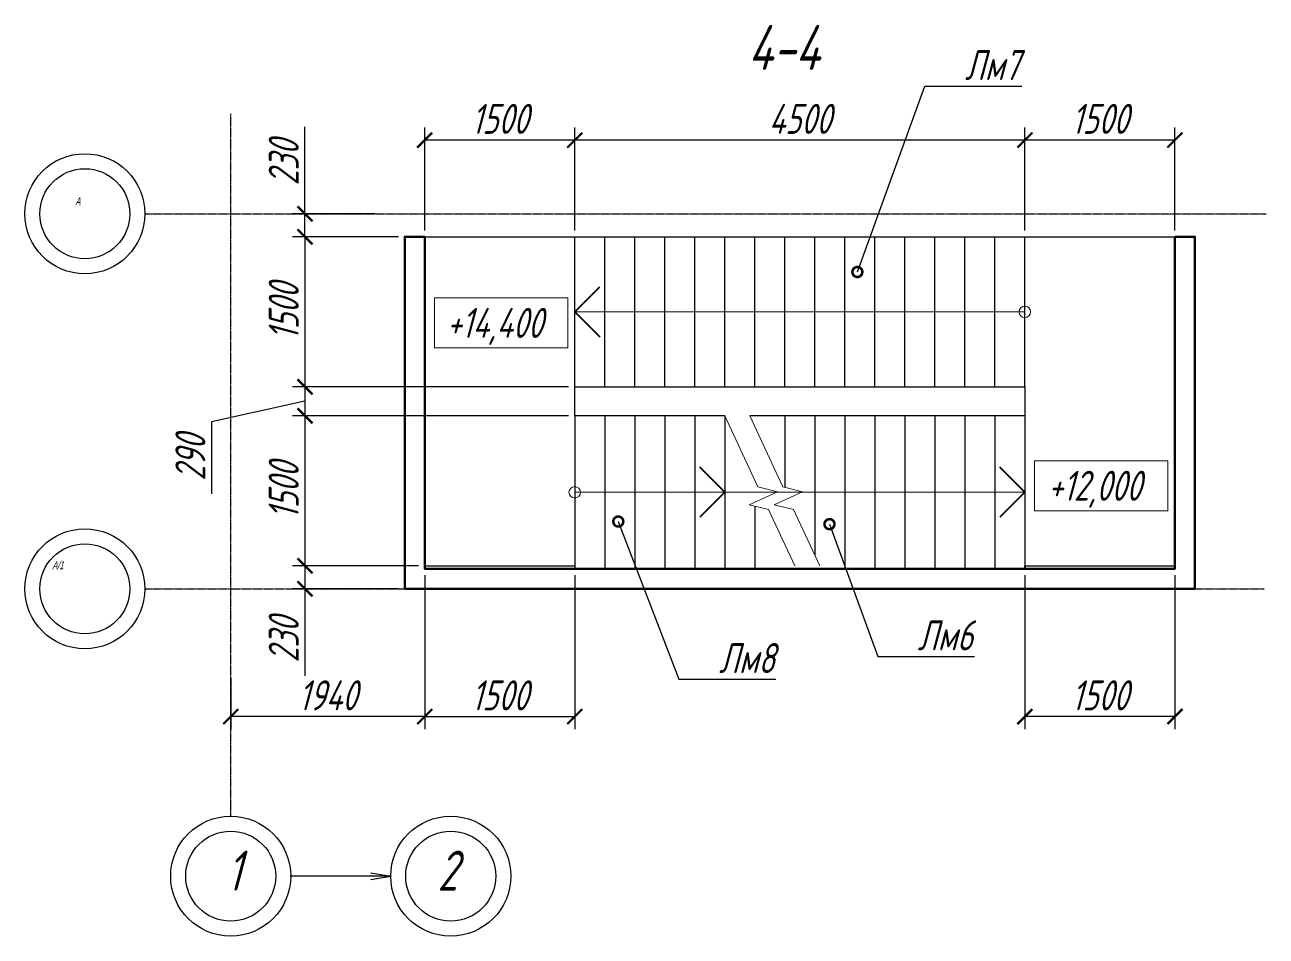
# Model space of a CAD drawing. Header units: millimetres. Extents: x 645 to 249636, y -127504 to 76561.
# Drawn here: x 7502 to 19914, y -102140 to -93028 of the extents above; entities that cross this region are included whole.
import ezdxf
from ezdxf import colors
from ezdxf.entities.mleader import LeaderData, LeaderLine
from ezdxf.enums import TextEntityAlignment as Align
from ezdxf.math import Vec2, Vec3

# ---------------------------------------------------------------- set-up
doc = ezdxf.new("R2010")
doc.units = ezdxf.units.MM
doc.linetypes.add('Штрихпунктирная', pattern=[11, 6, -2, 1, -2])
doc.layers.get('Defpoints').update_dxf_attribs({"color": 8})
for name, color, linetype, lineweight in [('АР_Лестница', 32, 'Continuous', 20), ('Обозначение', 94, 'Continuous', 25), ('Основная', 7, 'Continuous', 60), ('размер', 202, 'Continuous', 15)]:
    doc.layers.add(name, color=color, linetype=linetype, lineweight=lineweight)
doc.styles.add('3.0', font='simplex.shx', dxfattribs={"width": 0.7, "oblique": 15, "height": 2.8})
doc.styles.get("Standard").update_dxf_attribs({"font": 'simplex.shx', "width": 0.7, "oblique": 15, "height": 3})
doc.dimstyles.new('Default', dxfattribs={"dimtxt": 3, "dimasz": 1.5, "dimexe": 1.25, "dimexo": 0.625, "dimtad": 1, "dimdec": 0, "dimtxsty": 'Standard', "dimblk": 'ARCHTICK', "dimcen": 2.5, "dimadec": 0, "dimazin": 0, "dimtfac": 1, "dimtdec": 0, "dimtmove": 0, "dimatfit": 3, "dimfxl": 1, "dimarcsym": 0})

# ---------------------------------------------------------------- blocks, each defined once
blk = doc.blocks.new('*U130')
at = {"layer": 'Обозначение'}
blk.add_lwpolyline([(0, 735), (0, -765)], dxfattribs=at)
blk = doc.blocks.new('*U131')
at = {"layer": 'Обозначение', "color": 0, "linetype": 'ByBlock', "lineweight": -2, "transparency": 16777216}
for p in [(0, 0), (300, 0), (600, 0), (900, 0), (1200, 0), (1500, 0), (1800, 0), (2100, 0), (2400, 0), (2700, 0), (3000, 0), (3300, 0), (3600, 0), (3900, 0), (4200, 0), (4500, 0)]:
    blk.add_blockref('*U130', p, dxfattribs=at)
blk = doc.blocks.new('_ArchTick')
at = {"color": 0, "linetype": 'ByBlock', "const_width": 0.15}
blk.add_lwpolyline([(-0.5, -0.5), (0.5, 0.5)], dxfattribs=at)
blk = doc.blocks.new('*D147')
at = {"layer": 'Defpoints', "color": 0, "transparency": 16777216}
for p in [(11301, -95147), (10303, -96647), (13001, -96647)]:
    blk.add_point(p, dxfattribs=at)
at = {"layer": 'Обозначение', "color": 0, "lineweight": -2, "transparency": 16777216}
for p, q in [((11238, -95147), (10178, -95147)), ((10303, -95147), (10303, -96647)), ((12938, -96647), (10178, -96647))]:
    blk.add_line(p, q, dxfattribs=at)
at = {"layer": 'Обозначение', "color": 0, "lineweight": -2, "transparency": 16777216, "xscale": 150, "yscale": 150, "zscale": 150}
for p, rotation in [((10303, -95147), 90), ((10303, -96647), 270)]:
    blk.add_blockref('_ArchTick', p, dxfattribs=dict(at, rotation=rotation))
at = {"layer": 'Обозначение', "color": 0, "transparency": 16777216, "insert": (10091, -95897), "char_height": 300, "attachment_point": 5, "rotation": 90}
blk.add_mtext('1500', dxfattribs=at)
blk = doc.blocks.new('*D148')
at = {"layer": 'Defpoints', "color": 0, "transparency": 16777216}
for p in [(13001, -96647), (10303, -96937), (13001, -96937)]:
    blk.add_point(p, dxfattribs=at)
at = {"layer": 'Обозначение', "color": 0, "lineweight": -2, "transparency": 16777216}
for p, q in [((12938, -96647), (10178, -96647)), ((10303, -96647), (10303, -96937)), ((10303, -96792), (9370, -96996)), ((9370, -96996), (9370, -97716)), ((12938, -96937), (10178, -96937))]:
    blk.add_line(p, q, dxfattribs=at)
at = {"layer": 'Обозначение', "color": 0, "lineweight": -2, "transparency": 16777216, "xscale": 150, "yscale": 150, "zscale": 150}
for p, rotation in [((10303, -96647), 90), ((10303, -96937), 270)]:
    blk.add_blockref('_ArchTick', p, dxfattribs=dict(at, rotation=rotation))
at = {"layer": 'Обозначение', "color": 0, "transparency": 16777216, "insert": (9158, -97356), "char_height": 300, "attachment_point": 5, "rotation": 90}
blk.add_mtext('290', dxfattribs=at)
blk = doc.blocks.new('*D149')
at = {"layer": 'Defpoints', "color": 0, "transparency": 16777216}
for p in [(13001, -96937), (10303, -98437), (11501, -98437)]:
    blk.add_point(p, dxfattribs=at)
at = {"layer": 'Обозначение', "color": 0, "lineweight": -2, "transparency": 16777216}
for p, q in [((12938, -96937), (10178, -96937)), ((10303, -96937), (10303, -98437)), ((11438, -98437), (10178, -98437))]:
    blk.add_line(p, q, dxfattribs=at)
at = {"layer": 'Обозначение', "color": 0, "lineweight": -2, "transparency": 16777216, "xscale": 150, "yscale": 150, "zscale": 150}
for p, rotation in [((10303, -96937), 90), ((10303, -98437), 270)]:
    blk.add_blockref('_ArchTick', p, dxfattribs=dict(at, rotation=rotation))
at = {"layer": 'Обозначение', "color": 0, "transparency": 16777216, "insert": (10091, -97687), "char_height": 300, "attachment_point": 5, "rotation": 90}
blk.add_mtext('1500', dxfattribs=at)
blk = doc.blocks.new('*D150')
at = {"layer": 'Defpoints', "color": 0, "transparency": 16777216}
for p in [(11501, -98437), (10303, -98667), (11301, -98667)]:
    blk.add_point(p, dxfattribs=at)
at = {"layer": 'Обозначение', "color": 0, "lineweight": -2, "transparency": 16777216}
for p, q in [((11438, -98437), (10178, -98437)), ((10303, -98437), (10303, -98667)), ((11238, -98667), (10178, -98667)), ((10303, -98667), (10303, -99537))]:
    blk.add_line(p, q, dxfattribs=at)
at = {"layer": 'Обозначение', "color": 0, "lineweight": -2, "transparency": 16777216, "xscale": 150, "yscale": 150, "zscale": 150}
for p, rotation in [((10303, -98437), 90), ((10303, -98667), 270)]:
    blk.add_blockref('_ArchTick', p, dxfattribs=dict(at, rotation=rotation))
at = {"layer": 'Обозначение', "color": 0, "transparency": 16777216, "insert": (10091, -99177), "char_height": 300, "attachment_point": 5, "rotation": 90}
blk.add_mtext('230', dxfattribs=at)
blk = doc.blocks.new('*D169')
at = {"layer": 'Defpoints', "color": 0, "transparency": 16777216}
for p in [(17501, -94181), (17501, -95147), (19001, -95147)]:
    blk.add_point(p, dxfattribs=at)
at = {"layer": 'Обозначение', "color": 0, "lineweight": -2, "transparency": 16777216}
for p, q in [((17501, -95084), (17501, -94056)), ((19001, -95084), (19001, -94056)), ((19001, -94181), (17501, -94181))]:
    blk.add_line(p, q, dxfattribs=at)
at = {"layer": 'Обозначение', "color": 0, "lineweight": -2, "transparency": 16777216, "xscale": 150, "yscale": 150, "zscale": 150, "rotation": 180}
blk.add_blockref('_ArchTick', (17501, -94181), dxfattribs=at)
at = {"layer": 'Обозначение', "color": 0, "lineweight": -2, "transparency": 16777216, "xscale": 150, "yscale": 150, "zscale": 150}
blk.add_blockref('_ArchTick', (19001, -94181), dxfattribs=at)
at = {"layer": 'Обозначение', "color": 0, "transparency": 16777216, "insert": (18251, -93968), "char_height": 300, "attachment_point": 5}
blk.add_mtext('1500', dxfattribs=at)
blk = doc.blocks.new('*D170')
at = {"layer": 'Defpoints', "color": 0, "transparency": 16777216}
for p in [(13001, -94181), (13001, -95147), (17501, -95147)]:
    blk.add_point(p, dxfattribs=at)
at = {"layer": 'Обозначение', "color": 0, "lineweight": -2, "transparency": 16777216}
for p, q in [((13001, -95084), (13001, -94056)), ((17501, -95084), (17501, -94056)), ((17501, -94181), (13001, -94181))]:
    blk.add_line(p, q, dxfattribs=at)
at = {"layer": 'Обозначение', "color": 0, "lineweight": -2, "transparency": 16777216, "xscale": 150, "yscale": 150, "zscale": 150, "rotation": 180}
blk.add_blockref('_ArchTick', (13001, -94181), dxfattribs=at)
at = {"layer": 'Обозначение', "color": 0, "lineweight": -2, "transparency": 16777216, "xscale": 150, "yscale": 150, "zscale": 150}
blk.add_blockref('_ArchTick', (17501, -94181), dxfattribs=at)
at = {"layer": 'Обозначение', "color": 0, "transparency": 16777216, "insert": (15251, -93968), "char_height": 300, "attachment_point": 5}
blk.add_mtext('4500', dxfattribs=at)
blk = doc.blocks.new('*D171')
at = {"layer": 'Defpoints', "color": 0, "transparency": 16777216}
for p in [(11501, -94181), (11501, -95147), (13001, -95147)]:
    blk.add_point(p, dxfattribs=at)
at = {"layer": 'Обозначение', "color": 0, "lineweight": -2, "transparency": 16777216}
for p, q in [((11501, -95084), (11501, -94056)), ((13001, -95084), (13001, -94056)), ((13001, -94181), (11501, -94181))]:
    blk.add_line(p, q, dxfattribs=at)
at = {"layer": 'Обозначение', "color": 0, "lineweight": -2, "transparency": 16777216, "xscale": 150, "yscale": 150, "zscale": 150, "rotation": 180}
blk.add_blockref('_ArchTick', (11501, -94181), dxfattribs=at)
at = {"layer": 'Обозначение', "color": 0, "lineweight": -2, "transparency": 16777216, "xscale": 150, "yscale": 150, "zscale": 150}
blk.add_blockref('_ArchTick', (13001, -94181), dxfattribs=at)
at = {"layer": 'Обозначение', "color": 0, "transparency": 16777216, "insert": (12251, -93968), "char_height": 300, "attachment_point": 5}
blk.add_mtext('1500', dxfattribs=at)
blk = doc.blocks.new('*D172')
at = {"layer": 'Defpoints', "color": 0, "transparency": 16777216}
for p in [(11501, -98467), (13001, -98467), (13001, -99944)]:
    blk.add_point(p, dxfattribs=at)
at = {"layer": 'Обозначение', "color": 0, "lineweight": -2, "transparency": 16777216}
for p, q in [((11501, -98529), (11501, -100069)), ((13001, -98529), (13001, -100069)), ((11501, -99944), (13001, -99944))]:
    blk.add_line(p, q, dxfattribs=at)
at = {"layer": 'Обозначение', "color": 0, "lineweight": -2, "transparency": 16777216, "xscale": 150, "yscale": 150, "zscale": 150, "rotation": 180}
blk.add_blockref('_ArchTick', (11501, -99944), dxfattribs=at)
at = {"layer": 'Обозначение', "color": 0, "lineweight": -2, "transparency": 16777216, "xscale": 150, "yscale": 150, "zscale": 150}
blk.add_blockref('_ArchTick', (13001, -99944), dxfattribs=at)
at = {"layer": 'Обозначение', "color": 0, "transparency": 16777216, "insert": (12251, -99732), "char_height": 300, "attachment_point": 5}
blk.add_mtext('1500', dxfattribs=at)
blk = doc.blocks.new('*D173')
at = {"layer": 'Defpoints', "color": 0, "transparency": 16777216}
for p in [(17501, -98467), (19001, -98467), (17501, -99944)]:
    blk.add_point(p, dxfattribs=at)
at = {"layer": 'Обозначение', "color": 0, "lineweight": -2, "transparency": 16777216}
for p, q in [((17501, -98529), (17501, -100069)), ((19001, -98529), (19001, -100069)), ((19001, -99944), (17501, -99944))]:
    blk.add_line(p, q, dxfattribs=at)
at = {"layer": 'Обозначение', "color": 0, "lineweight": -2, "transparency": 16777216, "xscale": 150, "yscale": 150, "zscale": 150, "rotation": 180}
blk.add_blockref('_ArchTick', (17501, -99944), dxfattribs=at)
at = {"layer": 'Обозначение', "color": 0, "lineweight": -2, "transparency": 16777216, "xscale": 150, "yscale": 150, "zscale": 150}
blk.add_blockref('_ArchTick', (19001, -99944), dxfattribs=at)
at = {"layer": 'Обозначение', "color": 0, "transparency": 16777216, "insert": (18251, -99732), "char_height": 300, "attachment_point": 5}
blk.add_mtext('1500', dxfattribs=at)
blk = doc.blocks.new('*D487')
at = {"layer": 'Defpoints', "color": 0, "transparency": 16777216}
for p in [(10303, -94917), (11068, -94917), (11301, -95147)]:
    blk.add_point(p, dxfattribs=at)
at = {"layer": 'Обозначение', "color": 0, "lineweight": -2, "transparency": 16777216}
for p, q in [((10303, -94917), (10303, -94047)), ((11005, -94917), (10178, -94917)), ((10303, -95147), (10303, -94917)), ((11238, -95147), (10178, -95147))]:
    blk.add_line(p, q, dxfattribs=at)
at = {"layer": 'Обозначение', "color": 0, "lineweight": -2, "transparency": 16777216, "xscale": 150, "yscale": 150, "zscale": 150}
for p, rotation in [((10303, -94917), 90), ((10303, -95147), 270)]:
    blk.add_blockref('_ArchTick', p, dxfattribs=dict(at, rotation=rotation))
at = {"layer": 'Обозначение', "color": 0, "transparency": 16777216, "insert": (10091, -94407), "char_height": 300, "attachment_point": 5, "rotation": 90}
blk.add_mtext('230', dxfattribs=at)
blk = doc.blocks.new('_Open')
at = {"color": 0, "linetype": 'ByBlock', "lineweight": -2}
for p, q in [((-1, 0.167), (0, 0)), ((-1, -0.167), (0, 0)), ((0, 0), (-1, 0))]:
    blk.add_line(p, q, dxfattribs=at)
blk = doc.blocks.new('_DotSmall')
at = {"color": 0, "linetype": 'ByBlock', "const_width": 0.5}
blk.add_lwpolyline([(-0.0625, 0, 1), (0.0625, 0, 1)], format="xyb", close=True, dxfattribs=at)
blk = doc.blocks.new('*D999')
at = {"layer": 'Defpoints', "color": 0, "transparency": 16777216}
for p in [(11501, -98467), (9561, -99498), (9561, -99944)]:
    blk.add_point(p, dxfattribs=at)
at = {"layer": 'Обозначение', "color": 0, "lineweight": -2, "transparency": 16777216}
for p, q in [((11501, -98529), (11501, -100069)), ((9561, -99561), (9561, -100069)), ((11501, -99944), (9561, -99944))]:
    blk.add_line(p, q, dxfattribs=at)
at = {"layer": 'Обозначение', "color": 0, "lineweight": -2, "transparency": 16777216, "xscale": 150, "yscale": 150, "zscale": 150, "rotation": 180}
blk.add_blockref('_ArchTick', (9561, -99944), dxfattribs=at)
at = {"layer": 'Обозначение', "color": 0, "lineweight": -2, "transparency": 16777216, "xscale": 150, "yscale": 150, "zscale": 150}
blk.add_blockref('_ArchTick', (11501, -99944), dxfattribs=at)
at = {"layer": 'Обозначение', "color": 0, "transparency": 16777216, "insert": (10531, -99732), "char_height": 300, "attachment_point": 5}
blk.add_mtext('1940', dxfattribs=at)

msp = doc.modelspace()

# ---------------------------------------------------------------- linework, layer by layer
at = {"layer": 'АР_Лестница', "lineweight": 40}
for p, q in [((13000.524, -95896.92), (13250.524, -95646.92)), ((13000.524, -95896.92), (13250.524, -96146.92)), ((14500.524, -97701.92), (14250.524, -97451.92)), ((17500.524, -97701.92), (17250.524, -97451.92)), ((14500.524, -97701.92), (14250.524, -97951.92)), ((17500.524, -97701.92), (17250.524, -97951.92))]:
    msp.add_line(p, q, dxfattribs=at)
at = {"layer": 'АР_Лестница'}
for points in [[(13000.524, -95896.92), (17500.524, -95896.92)], [(15199.985, -98436.92), (14938.055, -97875.208), (14743.617, -97827.954), (15026.838, -97695.886), (14832.4, -97648.631), (14500.524, -96936.92)], [(15449.985, -98436.92), (15188.055, -97875.208), (14993.617, -97827.954), (15276.838, -97695.886), (15082.4, -97648.631), (14750.524, -96936.92)], [(17500.524, -97701.92), (13000.524, -97701.92)]]:
    msp.add_lwpolyline(points, dxfattribs=at)
for centre in [(17500.524, -95896.92), (13000.524, -97701.92)]:
    msp.add_circle(centre, 57.5, dxfattribs=at)
at = {"layer": 'Обозначение', "linetype": 'Штрихпунктирная', "ltscale": 0.5}
for p, q in [((9560.524, -100939.842), (9560.524, -93916.92)), ((8702.379, -94916.92), (19913.513, -94916.92)), ((8702.379, -98666.92), (19893.302, -98666.92))]:
    msp.add_line(p, q, dxfattribs=at)
at = {"layer": 'Обозначение'}
for points in [[(11500.524, -95146.92), (19000.524, -95146.92)], [(14500.524, -96936.92), (13000.524, -96936.92), (13000.524, -96646.92), (17500.524, -96646.92), (17500.524, -96936.92), (14750.524, -96936.92)], [(13000.524, -96936.92), (13000.524, -98466.92)], [(13300.524, -96936.92), (13300.524, -98466.92)], [(13300.524, -96936.92), (13300.524, -98466.92)], [(13600.524, -96936.92), (13600.524, -98466.92)], [(13900.524, -96936.92), (13900.524, -98466.92)], [(14200.524, -96936.92), (14200.524, -98466.92)], [(14500.524, -96936.92), (14500.524, -98466.92)], [(15100.524, -96936.92), (15100.524, -97653.036)], [(15400.524, -96936.92), (15400.524, -98330.849)], [(15700.524, -96936.92), (15700.524, -98466.92)], [(16000.524, -96936.92), (16000.524, -98466.92)], [(16300.524, -96936.92), (16300.524, -98466.92)], [(16600.524, -96936.92), (16600.524, -98466.92)], [(16900.524, -96936.92), (16900.524, -98466.92)], [(17200.524, -96936.92), (17200.524, -98466.92)], [(17500.524, -96936.92), (17500.524, -98466.92)], [(14800.524, -97841.784), (14800.524, -98466.92)]]:
    msp.add_lwpolyline(points, dxfattribs=at)
for points in [[(11500.524, -98466.92), (11500.524, -98436.92), (13000.524, -98436.92), (13000.524, -98466.92)], [(17500.524, -98466.92), (17500.524, -98436.92), (19000.524, -98436.92), (19000.524, -98466.92)]]:
    msp.add_lwpolyline(points, close=True, dxfattribs=at)
for centre, radius in [((8102.379, -94916.92), 600), ((8102.379, -94916.92), 450), ((8102.379, -98666.92), 600), ((8102.379, -98666.92), 450), ((9560.524, -101539.842), 600), ((11760.524, -101539.842), 600), ((9560.524, -101539.842), 450), ((11760.524, -101539.842), 450)]:
    msp.add_circle(centre, radius, dxfattribs=at)
at = {"layer": 'Основная', "ltscale": 5}
msp.add_lwpolyline([(19000.524, -95146.92), (19000.524, -98466.92), (11500.524, -98466.92), (11500.524, -95146.92), (11300.524, -95146.92), (11300.524, -98666.92), (11320.524, -98666.92), (19200.524, -98666.92), (19200.524, -95146.92)], close=True, dxfattribs=at)
at = {"layer": 'размер', "ltscale": 0.05}
for points in [[(11597.593, -95758.129), (12930.427, -95758.129), (12930.427, -96258.129), (11597.593, -96258.129), (11597.593, -95758.129)], [(17596.027, -97386.636), (18928.861, -97386.636), (18928.861, -97886.636), (17596.027, -97886.636), (17596.027, -97386.636)]]:
    msp.add_lwpolyline(points, dxfattribs=at)

# ---------------------------------------------------------------- block references
at = {"layer": 'Обозначение', "rotation": 180}
msp.add_blockref('*U131', (17500.524, -95911.92), dxfattribs=at)

# ---------------------------------------------------------------- texts
at = {"layer": 'Обозначение', "attachment_point": 1}
for s, width, insert, char_height in [('4-4', 2043.37459, (14729.917, -93029.469), 450), ('1', 1353.65837, (9519.835, -101284.802), 400), ('2', 1353.65837, (11628.355, -101284.802), 400)]:
    msp.add_mtext_dynamic_manual_height_columns(s, width=width, gutter_width=1500, heights=[0], dxfattribs=dict(at, insert=insert, char_height=char_height))
at = {"layer": 'Обозначение', "char_height": 80, "width": 1353.65837, "attachment_point": 1}
for s, insert in [('\\fRB Font|b0|i0|c204|p34|;А', (8006.998, -94752.337)), ('{\\fRB Font|b0|i0|c204|p34;А/1}', (7776.535, -98390.474))]:
    msp.add_mtext(s, dxfattribs=dict(at, insert=insert))
at = {"layer": 'размер', "ltscale": 0.05, "style": '3.0', "oblique": 15, "width": 0.7}
for s, p in [('+14,400', (12199.647, -96008.129)), ('+12,000', (18198.08, -97636.636))]:
    msp.add_text(s, height=300, dxfattribs=at).set_placement(p, align=Align.MIDDLE_CENTER)

# ---------------------------------------------------------------- dimensions: what is measured, and where the dimension line sits
at = {"layer": 'Обозначение'}
for base, p1, p2, picture, middle in [((11500.524, -94180.65), (13000.524, -95146.92), (11500.524, -95146.92), '*D171', (12250.524, -93968.15)), ((13000.524, -94180.65), (17500.524, -95146.92), (13000.524, -95146.92), '*D170', (15250.524, -93968.15)), ((17500.524, -94180.65), (19000.524, -95146.92), (17500.524, -95146.92), '*D169', (18250.524, -93968.15)), ((9560.524, -99944.409), (11500.524, -98466.92), (9560.524, -99498.047), '*D999', (10530.524, -99731.909)), ((13000.524, -99944.409), (11500.524, -98466.92), (13000.524, -98466.92), '*D172', (12250.524, -99731.909)), ((17500.524, -99944.409), (19000.524, -98466.92), (17500.524, -98466.92), '*D173', (18250.524, -99731.909))]:
    dim = msp.add_linear_dim(base=base, p1=p1, p2=p2, dimstyle='Default', dxfattribs=at)
    dim.commit()
    dim.dimension.update_dxf_attribs({"geometry": picture, "text_midpoint": middle})
for base, p1, p2, picture, middle in [((10303.019, -94916.92), (11300.524, -95146.92), (11067.639, -94916.92), '*D487', (10090.519, -94406.883)), ((10303.019, -96646.92), (11300.524, -95146.92), (13000.524, -96646.92), '*D147', (10090.519, -95896.92)), ((10303.019, -98436.92), (13000.524, -96936.92), (11500.524, -98436.92), '*D149', (10090.519, -97686.92)), ((10303.019, -98666.92), (11500.524, -98436.92), (11300.524, -98666.92), '*D150', (10090.519, -99176.957))]:
    dim = msp.add_linear_dim(base=base, p1=p1, p2=p2, angle=90, dimstyle='Default', dxfattribs=at)
    dim.commit()
    dim.dimension.update_dxf_attribs({"geometry": picture, "text_midpoint": middle})
dim = msp.add_linear_dim(base=(10303.019, -96936.92), p1=(13000.524, -96646.92), p2=(13000.524, -96936.92), angle=90, dimstyle='Default', override={"dimtmove": 1}, dxfattribs=at)
dim.commit()
dim.dimension.update_dxf_attribs({"geometry": '*D148', "text_midpoint": (9370.095, -97058.658), "dimtype": 160})

# ---------------------------------------------------------------- leaders
ml = msp.add_multileader_mtext('Standard', dxfattribs=at)
ml.set_content('Лм7', color=256)
ml.set_leader_properties()
ml.set_arrow_properties(name='DOTSMALL')
ml.build(insert=Vec2(0, 0))
ml.multileader.update_dxf_attribs({"text_left_attachment_type": 6, "text_right_attachment_type": 6, "dogleg_length": 2, "arrow_head_size": 200, "scale": 100})
ctx = ml.context
ctx.base_point, ctx.scale, ctx.char_height, ctx.arrow_head_size, ctx.landing_gap_size, ctx.plane_origin = Vec3(16701.093, -93640.571), 100, 300, 200, 200, Vec3(15826.223, -95499.105)
ctx.left_attachment, ctx.right_attachment = 6, 6
notes = []
notes.append((ctx, [(0, (1, 1, 0), (16501.093, -93640.571), (1, 0), 200, [(0, [(15826.223, -95499.105)], 0, [])])]))
ctx.mtext.insert, ctx.mtext.flow_direction = Vec3(16901.093, -93280.571), 5
ml = msp.add_multileader_mtext('Standard', dxfattribs=at)
ml.set_content('Лм8', color=256)
ml.set_leader_properties()
ml.set_arrow_properties(name='DOTSMALL')
ml.build(insert=Vec2(0, 0))
ml.multileader.update_dxf_attribs({"text_left_attachment_type": 6, "text_right_attachment_type": 6, "dogleg_length": 2, "arrow_head_size": 200, "scale": 100})
ctx = ml.context
ctx.base_point, ctx.scale, ctx.char_height, ctx.arrow_head_size, ctx.landing_gap_size, ctx.plane_origin = Vec3(14242.642, -99569.359), 100, 300, 200, 200, Vec3(13435.828, -97994.303)
ctx.left_attachment, ctx.right_attachment = 6, 6
notes.append((ctx, [(0, (1, 1, 0), (14042.642, -99569.359), (1, 0), 200, [(0, [(13435.828, -97994.303)], 0, [])])]))
ctx.mtext.insert, ctx.mtext.flow_direction = Vec3(14442.642, -99209.359), 5
ml = msp.add_multileader_mtext('Standard', dxfattribs=at)
ml.set_content('Лм6', color=256)
ml.set_leader_properties()
ml.set_arrow_properties(name='DOTSMALL')
ml.build(insert=Vec2(0, 0))
ml.multileader.update_dxf_attribs({"text_left_attachment_type": 6, "text_right_attachment_type": 6, "dogleg_length": 2, "arrow_head_size": 200, "scale": 100})
ctx = ml.context
ctx.base_point, ctx.scale, ctx.char_height, ctx.arrow_head_size, ctx.landing_gap_size, ctx.plane_origin = Vec3(16229.803, -99342.256), 100, 300, 200, 200, Vec3(15547.384, -98020.405)
ctx.left_attachment, ctx.right_attachment = 6, 6
notes.append((ctx, [(0, (1, 1, 0), (16029.803, -99342.256), (1, 0), 200, [(0, [(15547.384, -98020.405)], 0, [])])]))
ctx.mtext.insert, ctx.mtext.flow_direction = Vec3(16429.803, -98982.256), 5
ml = msp.add_multileader_mtext('Standard', dxfattribs=at)
ml.set_content('', color=256)
ml.set_leader_properties()
ml.set_arrow_properties(name='OPEN')
ml.build(insert=Vec2(0, 0))
ml.multileader.update_dxf_attribs({"text_left_attachment_type": 6, "text_right_attachment_type": 6, "dogleg_length": 2, "arrow_head_size": 200, "scale": 100})
ctx = ml.context
ctx.base_point, ctx.scale, ctx.char_height, ctx.arrow_head_size, ctx.landing_gap_size, ctx.plane_origin = Vec3(9954.31, -101539.842), 100, 300, 200, 200, Vec3(11160.524, -101539.842)
ctx.left_attachment, ctx.right_attachment, ctx.text_align_type = 6, 6, 2
notes.append((ctx, [(0, (1, 1, 0), (10497.158, -101539.842), (-1, 0), 142.848, [(0, [(11160.524, -101539.842)], 0, [])])]))
ctx.mtext.insert, ctx.mtext.alignment, ctx.mtext.flow_direction = Vec3(10154.31, -101239.842), 3, 5
for ctx, leaders in notes:
    for number, flags, end, landing, length, lines in leaders:
        leader = LeaderData()
        leader.index, (leader.has_last_leader_line, leader.has_dogleg_vector, leader.attachment_direction) = number, flags
        leader.last_leader_point, leader.dogleg_vector, leader.dogleg_length = Vec3(end), Vec3(landing), length
        for number, points, colour, breaks in lines:
            line = LeaderLine()
            line.index, line.vertices, line.color, line.breaks = number, Vec3.list(points), colors.encode_raw_color(colour), breaks
            leader.lines.append(line)
        ctx.leaders.append(leader)

doc.saveas('drawing.dxf')
